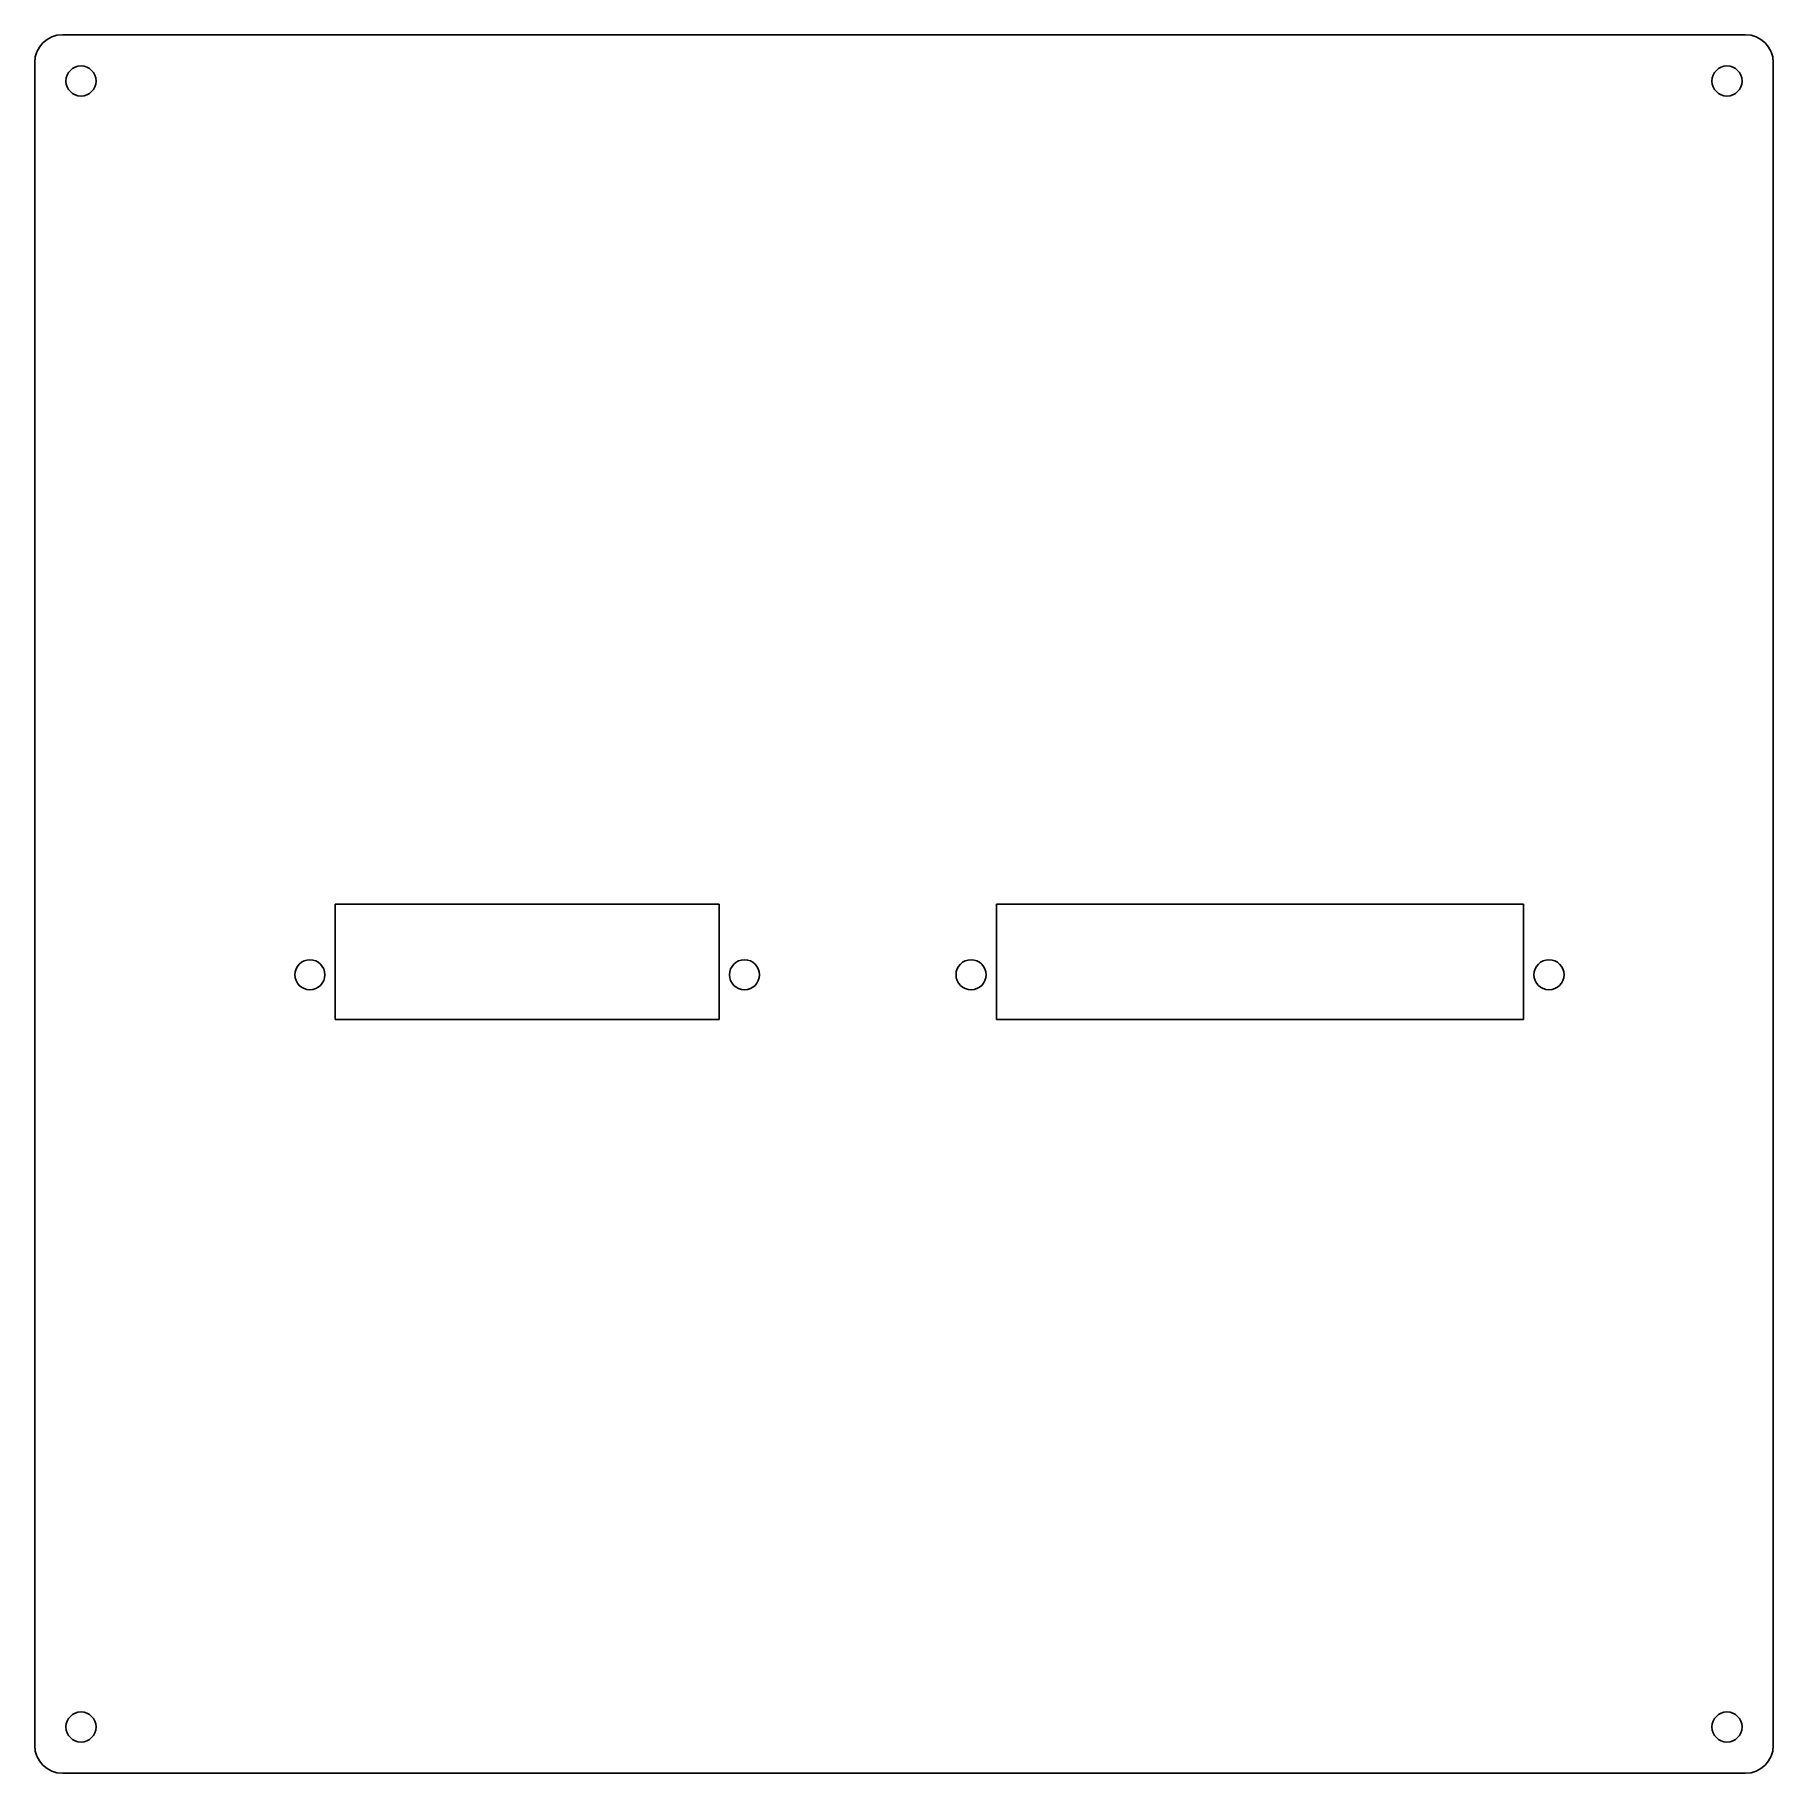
# Model space of a CAD drawing. Header units: millimetres. Extents: x -94 to 94, y -94 to 94.
import ezdxf

# ---------------------------------------------------------------- set-up
doc = ezdxf.new("R2010")
doc.units = ezdxf.units.MM
doc.layers.add('Fillet', color=7, linetype='CONTINUOUS')

msp = doc.modelspace()

# ---------------------------------------------------------------- linework, layer by layer
at = {"layer": 'Fillet'}
for p, q in [((-91, 94), (91, 94)), ((-91, 94), (-91, 94, 4)), ((-91, 94, 4), (91, 94, 4)), ((-91, 94), (91, 94)), ((-91, 94), (-91, 94, 4)), ((-91, 94, 4), (91, 94, 4)), ((91, 94), (91, 94, 4)), ((91, 94), (91, 94, 4)), ((-94, -91), (-94, 91)), ((-94, 91), (-94, 91, 4)), ((-94, -91, 4), (-94, 91, 4)), ((-94, -91), (-94, 91)), ((-94, 91), (-94, 91, 4)), ((-94, -91, 4), (-94, 91, 4)), ((94, 91), (94, -91)), ((94, 91), (94, 91, 4)), ((94, 91, 4), (94, -91, 4)), ((94, 91), (94, -91)), ((94, 91), (94, 91, 4)), ((94, 91, 4), (94, -91, 4)), ((-87.375, 89, 4), (-87.375, 89)), ((-87.375, 89, 4), (-87.375, 89)), ((90.625, 89, 4), (90.625, 89)), ((90.625, 89, 4), (90.625, 89)), ((-61.5, -12.5), (-61.5, 0)), ((-61.5, 0), (-20, 0)), ((-61.5, -12.5, 4), (-61.5, 0, 4)), ((-61.5, 0, 4), (-20, 0, 4)), ((-61.5, -12.5, 4), (-61.5, 0, 4)), ((-61.5, 0, 4), (-61.5, 0)), ((-61.5, -12.5), (-61.5, 0)), ((-61.5, 0, 4), (-20, 0, 4)), ((-61.5, 0), (-20, 0)), ((-61.5, 0, 4), (-61.5, 0)), ((-20, 0), (-20, -12.5)), ((-20, 0, 4), (-20, -12.5, 4)), ((-20, 0, 4), (-20, -12.5, 4)), ((-20, 0), (-20, -12.5)), ((-20, 0, 4), (-20, 0)), ((-20, 0, 4), (-20, 0)), ((10, -12.5), (10, 0)), ((10, 0), (67, 0)), ((10, -12.5, 4), (10, 0, 4)), ((10, 0, 4), (67, 0, 4)), ((10, -12.5, 4), (10, 0, 4)), ((10, 0, 4), (10, 0)), ((10, -12.5), (10, 0)), ((10, 0, 4), (67, 0, 4)), ((10, 0), (67, 0)), ((10, 0, 4), (10, 0)), ((67, 0), (67, -12.5)), ((67, 0, 4), (67, -12.5, 4)), ((67, 0, 4), (67, -12.5, 4)), ((67, 0), (67, -12.5)), ((67, 0, 4), (67, 0)), ((67, 0, 4), (67, 0)), ((-62.625, -7.65, 4), (-62.625, -7.65)), ((-62.625, -7.65, 4), (-62.625, -7.65)), ((-15.625, -7.65, 4), (-15.625, -7.65)), ((-15.625, -7.65, 4), (-15.625, -7.65)), ((8.875, -7.65, 4), (8.875, -7.65)), ((8.875, -7.65, 4), (8.875, -7.65)), ((71.375, -7.65, 4), (71.375, -7.65)), ((71.375, -7.65, 4), (71.375, -7.65)), ((-20, -12.5), (-61.5, -12.5)), ((-20, -12.5, 4), (-61.5, -12.5, 4)), ((-61.5, -12.5, 4), (-61.5, -12.5)), ((-20, -12.5, 4), (-61.5, -12.5, 4)), ((-61.5, -12.5, 4), (-61.5, -12.5)), ((-20, -12.5), (-61.5, -12.5)), ((-20, -12.5, 4), (-20, -12.5)), ((-20, -12.5, 4), (-20, -12.5)), ((67, -12.5), (10, -12.5)), ((67, -12.5, 4), (10, -12.5, 4)), ((10, -12.5, 4), (10, -12.5)), ((67, -12.5, 4), (10, -12.5, 4)), ((10, -12.5, 4), (10, -12.5)), ((67, -12.5), (10, -12.5)), ((67, -12.5, 4), (67, -12.5)), ((67, -12.5, 4), (67, -12.5)), ((-87.375, -89, 4), (-87.375, -89)), ((-87.375, -89, 4), (-87.375, -89)), ((90.625, -89, 4), (90.625, -89)), ((90.625, -89, 4), (90.625, -89)), ((-94, -91), (-94, -91, 4)), ((-94, -91), (-94, -91, 4)), ((94, -91), (94, -91, 4)), ((94, -91), (94, -91, 4)), ((91, -94), (-91, -94)), ((91, -94, 4), (-91, -94, 4)), ((-91, -94), (-91, -94, 4)), ((91, -94), (-91, -94)), ((-91, -94), (-91, -94, 4)), ((91, -94, 4), (-91, -94, 4)), ((91, -94), (91, -94, 4)), ((91, -94), (91, -94, 4))]:
    msp.add_line(p, q, dxfattribs=at)
for centre in [(-89, 89), (-89, 89), (-89, 89), (-89, 89), (89, 89), (89, 89), (89, 89), (89, 89), (-64.25, -7.65), (-64.25, -7.65), (-64.25, -7.65), (-64.25, -7.65), (-17.25, -7.65), (-17.25, -7.65), (-17.25, -7.65), (-17.25, -7.65), (7.25, -7.65), (7.25, -7.65), (7.25, -7.65), (7.25, -7.65), (69.75, -7.65), (69.75, -7.65), (69.75, -7.65), (69.75, -7.65), (-89, -89), (-89, -89), (-89, -89), (-89, -89), (89, -89), (89, -89), (89, -89), (89, -89)]:
    msp.add_circle(centre, 1.625, dxfattribs=at)
for centre, start, end in [((-91, 91), 90, 180), ((-91, 91), 90, 180), ((-91, 91, 4), 90, 180), ((-91, 91, 4), 90, 180), ((91, 91), 0, 90), ((91, 91), 0, 90), ((91, 91, 4), 0, 90), ((91, 91, 4), 0, 90), ((-91, -91), 180, -90), ((-91, -91, 4), 180, -90), ((-91, -91), 180, -90), ((-91, -91, 4), 180, -90), ((91, -91), -90, 0), ((91, -91, 4), -90, 0), ((91, -91), -90, 0), ((91, -91, 4), -90, 0)]:
    msp.add_arc(centre, 3, start, end, dxfattribs=at)

doc.saveas('drawing.dxf')
